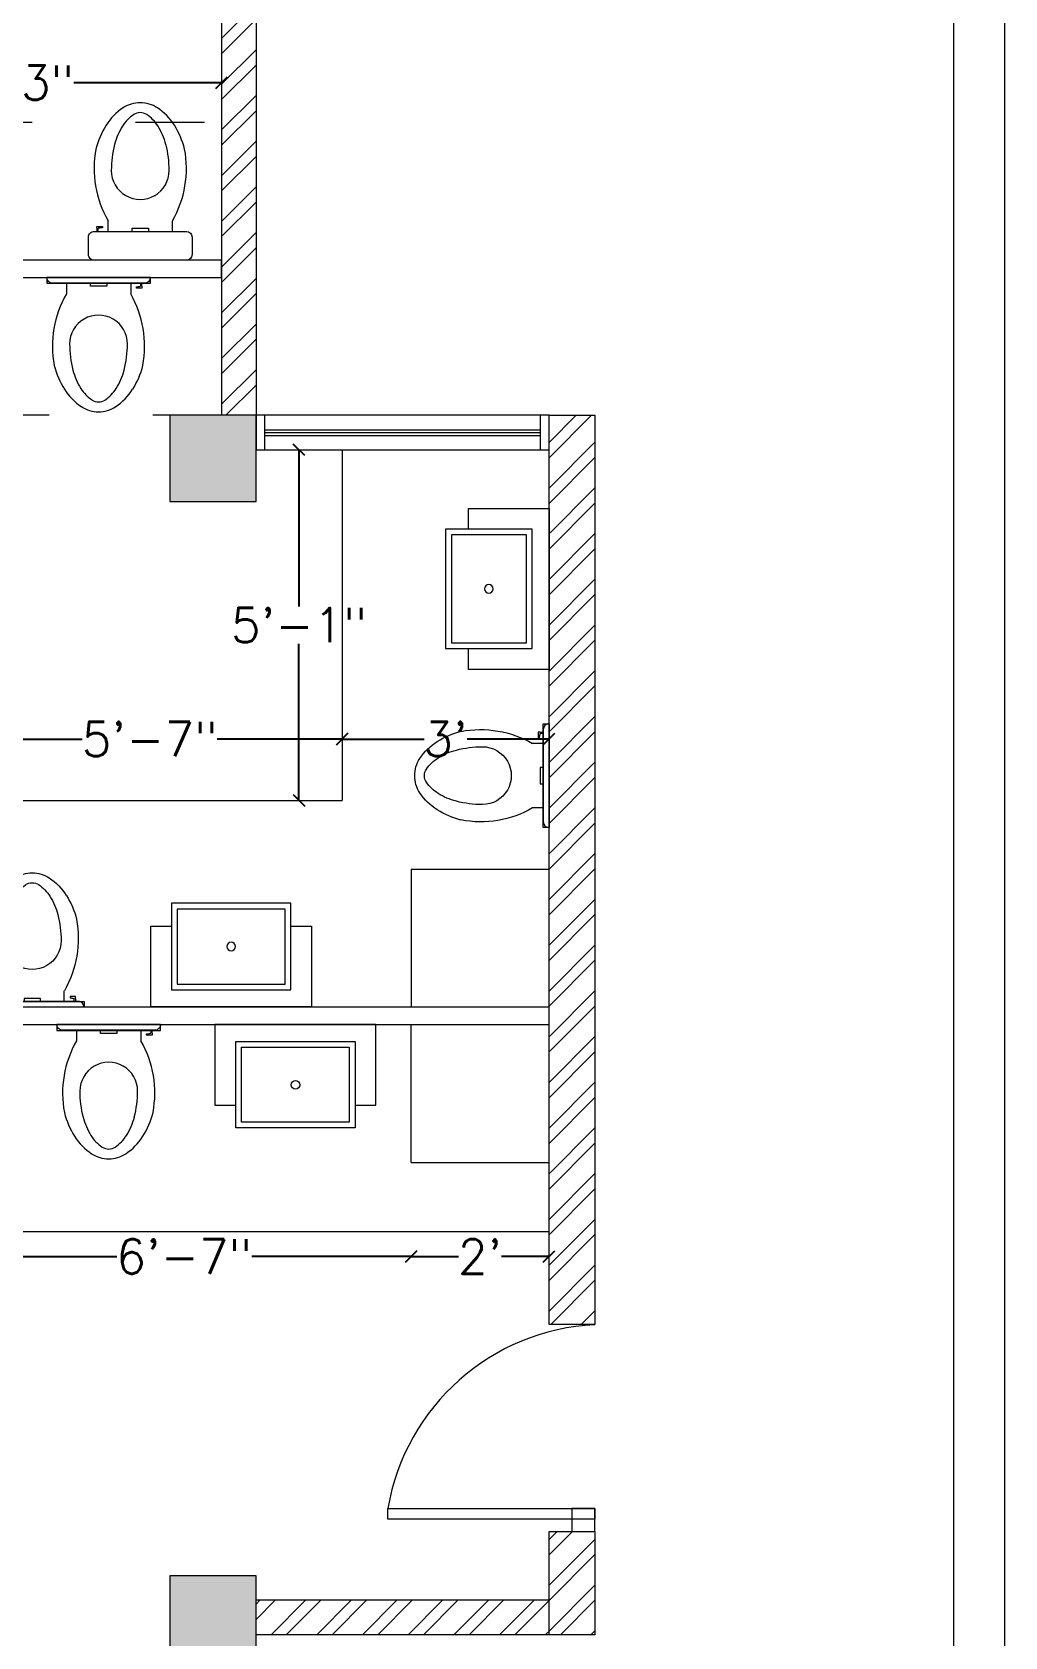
# Model space of a CAD drawing. Header units: inches. Extents: x 111501 to 134888, y 46021 to 52102.
# Drawn here: x 115283.5 to 115452.9, y 48811.9 to 49091.1 of the extents above; entities that cross this region are included whole.
import ezdxf

# ---------------------------------------------------------------- set-up
doc = ezdxf.new("R2010")
doc.units = ezdxf.units.IN
doc.header["$MEASUREMENT"] = 0
doc.linetypes.add('ACAD_ISO03W100', pattern=[30, 12, -18])
for name, color, linetype, lineweight in [('column', 252, 'Continuous', 9), ('dimension', 250, 'Continuous', 0), ('DOOR', 1, 'Continuous', 0), ('FURNITURE', 14, 'Continuous', 18), ('SHEET', 7, 'Continuous', 30), ('wall', 7, 'Continuous', 9), ('window', 140, 'Continuous', 15)]:
    doc.layers.add(name, color=color, linetype=linetype, lineweight=lineweight)
doc.styles.get("Standard").update_dxf_attribs({"font": 'txt.shx', "height": 6})
doc.dimstyles.new('Standard$0', dxfattribs={"dimtxt": 4, "dimasz": 2, "dimexe": 0.125, "dimexo": 0.125, "dimgap": 0.25, "dimtad": 0, "dimtih": 1, "dimtoh": 1, "dimdec": 1, "dimlfac": -1, "dimzin": 0, "dimdsep": 46, "dimlunit": 4, "dimtxsty": 'Standard', "dimblk": 'OBLIQUE', "dimblk1": 'DOTSMALL', "dimblk2": 'DOTSMALL', "dimcen": 0, "dimse1": 1, "dimse2": 1, "dimadec": 0, "dimazin": 0, "dimtfac": 1, "dimtdec": 1, "dimtofl": 0, "dimtmove": 0, "dimatfit": 3, "dimfxl": 1, "dimtolj": 1, "dimtzin": 0, "dimarcsym": 0})
pattern_1 = [(45, (15993.2226, 1823.8855), (-3.97747564, 3.97747564), []), (45, (15995.874, 1823.8855), (-3.97747564, 3.97747564), [])]

# ---------------------------------------------------------------- blocks, each defined once
blk = doc.blocks.new('A$C2699740B')
at = {"layer": 'FURNITURE'}
for p, q in [((1, 17.05), (1, 1)), ((1, 14.62), (2.86, 14.62)), ((1, 3.43), (2.86, 3.43))]:
    blk.add_line(p, q, dxfattribs=at)
at = {"layer": 'FURNITURE', "linetype": 'Continuous'}
for p, q in [((1, 10.45), (1.54, 10.45)), ((1.54, 10.45), (1.54, 7.61)), ((1.54, 7.61), (1, 7.61))]:
    blk.add_line(p, q, dxfattribs=at)
at = {"layer": 'FURNITURE'}
blk.add_lwpolyline([(0, 0), (1.02, 0), (1.02, 18.06), (0, 18.06)], close=True, dxfattribs=at)
at = {"layer": 'FURNITURE', "linetype": 'Continuous'}
for points in [[(1.53, 16.58), (1, 16.58), (1, 16.35), (1.53, 16.35)], [(1.53, 16.58), (1.87, 16.58), (1.87, 15.63), (1.65, 15.63)], [(1.53, 16.26), (1.53, 16.35)]]:
    blk.add_lwpolyline(points, dxfattribs=at)
blk.add_arc((-0.37, 15.59), 2.01, 0.8881, 19.3392, dxfattribs=at)
at = {"layer": 'FURNITURE', "extrusion": (0, 0, -1)}
for centre, start_param, end_param in [((0, 17.05), 2.356194, 3.926991), ((0, 1), 3.926991, 5.497787)]:
    blk.add_ellipse(centre, major_axis=(-0.709, -0.709), ratio=1, start_param=start_param, end_param=end_param, dxfattribs=at)
at = {"layer": 'FURNITURE'}
for centre, major_axis, start_param, end_param in [((11.95, -1.19), (-12.9, -12.9), 3.740911, 4.44905), ((11.6, 9.03), (3.56, -3.56), 2.356179, 5.497772), ((11.6, -4), (-12.77, -12.77), 3.673654, 3.926975), ((11.62, 2.43), (10.46, -10.46), 1.79758, 2.102858), ((14.16, 6.48), (7.07, -7.07), 1.370664, 1.797579), ((13.26, 2.43), (-8.08, -8.08), 3.368376, 3.673654), ((15.79, 6.48), (4.7, -4.7), 1.370664, 1.797579), ((18, 9.03), (3.81, -3.81), 0.785384, 1.370663), ((19.64, 9.03), (-1.44, -1.44), 2.35618, 2.941459), ((19.64, 9.03), (-1.44, -1.44), 1.7709, 2.356179), ((18, 9.03), (-3.81, -3.81), 1.770899, 2.356178), ((13.26, 15.63), (-8.08, -8.08), 1.038704, 1.343982), ((15.79, 11.57), (-4.7, -4.7), 1.343983, 1.770898), ((14.16, 11.57), (7.07, -7.07), -0.226814, 0.200102), ((11.91, 19.01), (12.74, -12.74), -1.31209, -0.594747), ((11.6, 22.05), (12.77, -12.77), -0.785413, -0.532092), ((11.62, 15.63), (-10.46, -10.46), 1.038704, 1.343982)]:
    blk.add_ellipse(centre, major_axis=major_axis, ratio=1, start_param=start_param, end_param=end_param, dxfattribs=at)
blk = doc.blocks.new('fgfdg')
at = {"layer": 'FURNITURE'}
for points in [[(9958.2, 25320.5), (9961.82, 25320.5), (9961.82, 25334.5), (9933.82, 25334.5), (9933.82, 25320.5), (9937.44, 25320.5)], [(9937.44, 25316.5), (9937.44, 25331.56), (9958.2, 25331.56), (9958.2, 25316.5), (9937.44, 25316.5), (9937.44, 25316.5)]]:
    blk.add_lwpolyline(points, dxfattribs=at)
blk.add_lwpolyline([(9938.44, 25317.5), (9938.44, 25330.56), (9957.2, 25330.56), (9957.2, 25317.5), (9938.44, 25317.5)], close=True, dxfattribs=at)
blk.add_circle((9947.82, 25324.03), 0.75, dxfattribs=at)
blk = doc.blocks.new('EWC')
at = {"layer": 'FURNITURE'}
for p, q in [((120.3614, 285.9536), (120.7626, 285.9536)), ((120.3363, 285.8533), (120.3363, 285.9286)), ((120.7877, 285.9286), (120.7877, 285.8533)), ((120.7626, 285.8283), (120.3614, 285.8283)), ((120.4221, 285.8283), (120.4221, 285.7819)), ((120.7019, 285.8283), (120.7019, 285.7819))]:
    blk.add_line(p, q, dxfattribs=at)
at = {"layer": 'FURNITURE', "linetype": 'ByBlock'}
blk.add_line((120.3673, 285.9536), (120.7568, 285.9536), dxfattribs=at)
at = {"layer": 'FURNITURE', "linetype": 'Continuous'}
for p, q in [((120.5265, 285.8149), (120.5265, 285.8283)), ((120.5975, 285.8149), (120.5265, 285.8149)), ((120.5975, 285.8283), (120.5975, 285.8149))]:
    blk.add_line(p, q, dxfattribs=at)
for points in [[(120.7509, 285.815), (120.7509, 285.8067), (120.727, 285.8067), (120.727, 285.8122)], [(120.7429, 285.815), (120.7451, 285.815)], [(120.7509, 285.815), (120.7509, 285.8283), (120.7451, 285.8283), (120.7451, 285.815)]]:
    blk.add_lwpolyline(points, dxfattribs=at)
blk.add_arc((120.7262, 285.8625), 0.0503, 270.88806, 289.3392, dxfattribs=at)
at = {"layer": 'FURNITURE', "extrusion": (0, 0, -1)}
for centre, major_axis, start_param, end_param in [((120.3614, 285.9286), (-0.0177, -0.0177), 0.785398, 2.356194), ((120.7626, 285.9286), (-0.0177, -0.0177), 2.356194, 3.926991), ((120.3614, 285.8533), (-0.0177, 0.0177), 3.926991, 5.497787), ((120.7626, 285.8533), (-0.0177, 0.0177), 2.356194, 3.926991)]:
    blk.add_ellipse(centre, major_axis=major_axis, ratio=1, start_param=start_param, end_param=end_param, dxfattribs=at)
at = {"layer": 'FURNITURE'}
for centre, major_axis, start_param, end_param in [((120.8115, 285.5555), (-0.3185, -0.3185), -1.31209, -0.594747), ((120.3067, 285.5545), (-0.3225, 0.3225), 3.740911, 4.44905), ((120.562, 285.5634), (-0.0891, -0.0891), 2.356179, 5.497772), ((120.8876, 285.5634), (-0.3193, -0.3193), -0.785413, -0.532092), ((120.2364, 285.5634), (-0.3193, 0.3193), 3.673654, 3.926975), ((120.727, 285.5628), (-0.2614, 0.2614), 1.038704, 1.343982), ((120.397, 285.5628), (-0.2614, -0.2614), 1.79758, 2.102858), ((120.727, 285.5218), (-0.202, 0.202), 1.038704, 1.343982), ((120.397, 285.5218), (-0.202, 0.202), 3.368376, 3.673654), ((120.6257, 285.4994), (-0.1769, -0.1769), -0.226814, 0.200102), ((120.6257, 285.4585), (-0.1175, 0.1175), 1.343983, 1.770898), ((120.4983, 285.4585), (-0.1175, -0.1175), 1.370664, 1.797579), ((120.4983, 285.4994), (-0.1769, -0.1769), 1.370664, 1.797579), ((120.562, 285.4034), (-0.0954, 0.0954), 1.770899, 2.356178), ((120.562, 285.3624), (-0.036, 0.036), 1.7709, 2.356179), ((120.562, 285.3624), (-0.036, 0.036), 2.35618, 2.941459), ((120.562, 285.4034), (-0.0954, -0.0954), 0.785384, 1.370663)]:
    blk.add_ellipse(centre, major_axis=major_axis, ratio=1, start_param=start_param, end_param=end_param, dxfattribs=at)
blk = doc.blocks.new('_Oblique')
at = {"color": 0, "linetype": 'ByBlock', "lineweight": -2}
blk.add_line((-0.5, -0.5), (0.5, 0.5), dxfattribs=at)
blk = doc.blocks.new('*D1045')
at = {"layer": 'Defpoints', "color": 0, "transparency": 16777216}
for p in [(115316.52, 49082.3), (115241.55, 49075.42), (115316.52, 49075.42)]:
    blk.add_point(p, dxfattribs=at)
at = {"layer": 'dimension', "color": 0, "lineweight": -2, "transparency": 16777216}
for p, q in [((115241.55, 49082.3), (115267.28, 49082.3)), ((115316.52, 49082.3), (115290.78, 49082.3))]:
    blk.add_line(p, q, dxfattribs=at)
at = {"layer": 'dimension', "color": 0, "lineweight": -2, "transparency": 16777216, "xscale": 2, "yscale": 2, "zscale": 2, "rotation": 180}
blk.add_blockref('_Oblique', (115241.55, 49082.3), dxfattribs=at)
at = {"layer": 'dimension', "color": 0, "lineweight": -2, "transparency": 16777216, "xscale": 2, "yscale": 2, "zscale": 2}
blk.add_blockref('_Oblique', (115316.52, 49082.3), dxfattribs=at)
at = {"layer": 'dimension', "color": 0, "lineweight": 5, "transparency": 16777216, "insert": (115279.03, 49082.3), "char_height": 6, "attachment_point": 5}
blk.add_mtext('\\A1;6\'-3"', dxfattribs=at)
blk = doc.blocks.new('_DOTSMALL')
at = {"color": 0, "linetype": 'ByBlock', "lineweight": -2, "const_width": 0.5}
blk.add_lwpolyline([(-0.0625, 0, 1), (0.0625, 0, 1)], format="xyb", close=True, dxfattribs=at)
blk = doc.blocks.new('*D1049')
at = {"layer": 'Defpoints', "color": 0, "transparency": 16777216}
for p in [(115337.52, 49018.42), (115329.99, 48957.42), (115337.52, 48957.42)]:
    blk.add_point(p, dxfattribs=at)
at = {"layer": 'dimension', "color": 0, "lineweight": -2, "transparency": 16777216}
for p, q in [((115329.99, 49018.42), (115329.99, 48991.17)), ((115329.99, 48957.42), (115329.99, 48984.67))]:
    blk.add_line(p, q, dxfattribs=at)
at = {"layer": 'dimension', "color": 0, "lineweight": -2, "transparency": 16777216, "xscale": 2, "yscale": 2, "zscale": 2}
for p, rotation in [((115329.99, 49018.42), 90), ((115329.99, 48957.42), 270)]:
    blk.add_blockref('_Oblique', p, dxfattribs=dict(at, rotation=rotation))
at = {"layer": 'dimension', "color": 0, "lineweight": 5, "transparency": 16777216, "insert": (115329.99, 48987.92), "char_height": 6, "attachment_point": 5}
blk.add_mtext('\\A1;5\'-1"', dxfattribs=at)
blk = doc.blocks.new('*D1050')
at = {"layer": 'Defpoints', "color": 0, "transparency": 16777216}
for p in [(115337.52, 48968.09), (115337.52, 48957.42), (115270.52, 48945.42)]:
    blk.add_point(p, dxfattribs=at)
at = {"layer": 'dimension', "color": 0, "lineweight": -2, "transparency": 16777216}
for p, q in [((115270.52, 48968.09), (115292.27, 48968.09)), ((115337.52, 48968.09), (115315.77, 48968.09))]:
    blk.add_line(p, q, dxfattribs=at)
at = {"layer": 'dimension', "color": 0, "lineweight": -2, "transparency": 16777216, "xscale": 2, "yscale": 2, "zscale": 2, "rotation": 180}
blk.add_blockref('_Oblique', (115270.52, 48968.09), dxfattribs=at)
at = {"layer": 'dimension', "color": 0, "lineweight": -2, "transparency": 16777216, "xscale": 2, "yscale": 2, "zscale": 2}
blk.add_blockref('_Oblique', (115337.52, 48968.09), dxfattribs=at)
at = {"layer": 'dimension', "color": 0, "lineweight": 5, "transparency": 16777216, "insert": (115304.02, 48968.09), "char_height": 6, "attachment_point": 5}
blk.add_mtext('\\A1;5\'-7"', dxfattribs=at)
blk = doc.blocks.new('*D1053')
at = {"layer": 'Defpoints', "color": 0, "lineweight": 5, "transparency": 16777216}
for p in [(115270.52, 48894.42), (115349.52, 48894.42), (115349.52, 48878.06)]:
    blk.add_point(p, dxfattribs=at)
at = {"layer": 'dimension', "color": 0, "lineweight": -2, "transparency": 16777216}
for p, q in [((115270.52, 48878.06), (115298.27, 48878.06)), ((115349.52, 48878.06), (115321.77, 48878.06))]:
    blk.add_line(p, q, dxfattribs=at)
at = {"layer": 'dimension', "color": 0, "lineweight": -2, "transparency": 16777216, "xscale": 2, "yscale": 2, "zscale": 2, "rotation": 180}
blk.add_blockref('_Oblique', (115270.52, 48878.06), dxfattribs=at)
at = {"layer": 'dimension', "color": 0, "lineweight": -2, "transparency": 16777216, "xscale": 2, "yscale": 2, "zscale": 2}
blk.add_blockref('_Oblique', (115349.52, 48878.06), dxfattribs=at)
at = {"layer": 'dimension', "color": 0, "lineweight": 5, "transparency": 16777216, "insert": (115310.02, 48878.06), "char_height": 6, "attachment_point": 5}
blk.add_mtext('\\A1;6\'-7"', dxfattribs=at)
blk = doc.blocks.new('*D1054')
at = {"layer": 'Defpoints', "color": 0, "lineweight": 5, "transparency": 16777216}
for p in [(115349.52, 48894.42), (115373.52, 48894.42), (115373.52, 48878.06)]:
    blk.add_point(p, dxfattribs=at)
at = {"layer": 'dimension', "color": 0, "lineweight": -2, "transparency": 16777216}
for p, q in [((115349.52, 48878.06), (115357.77, 48878.06)), ((115373.52, 48878.06), (115365.27, 48878.06))]:
    blk.add_line(p, q, dxfattribs=at)
at = {"layer": 'dimension', "color": 0, "lineweight": -2, "transparency": 16777216, "xscale": 2, "yscale": 2, "zscale": 2, "rotation": 180}
blk.add_blockref('_Oblique', (115349.52, 48878.06), dxfattribs=at)
at = {"layer": 'dimension', "color": 0, "lineweight": -2, "transparency": 16777216, "xscale": 2, "yscale": 2, "zscale": 2}
blk.add_blockref('_Oblique', (115373.52, 48878.06), dxfattribs=at)
at = {"layer": 'dimension', "color": 0, "lineweight": 5, "transparency": 16777216, "insert": (115361.52, 48878.06), "char_height": 6, "attachment_point": 5}
blk.add_mtext("\\A1;2'", dxfattribs=at)
blk = doc.blocks.new('*D1412')
at = {"layer": 'Defpoints', "color": 0, "lineweight": 5, "transparency": 16777216}
for p in [(115373.52, 48977.88), (115373.52, 48968.09), (115337.52, 48957.42)]:
    blk.add_point(p, dxfattribs=at)
at = {"layer": 'dimension', "color": 0, "lineweight": -2, "transparency": 16777216}
for p, q in [((115337.52, 48968.09), (115351.77, 48968.09)), ((115373.52, 48968.09), (115359.27, 48968.09))]:
    blk.add_line(p, q, dxfattribs=at)
at = {"layer": 'dimension', "color": 0, "lineweight": -2, "transparency": 16777216, "xscale": 2, "yscale": 2, "zscale": 2, "rotation": 180}
blk.add_blockref('_Oblique', (115337.52, 48968.09), dxfattribs=at)
at = {"layer": 'dimension', "color": 0, "lineweight": -2, "transparency": 16777216, "xscale": 2, "yscale": 2, "zscale": 2}
blk.add_blockref('_Oblique', (115373.52, 48968.09), dxfattribs=at)
at = {"layer": 'dimension', "color": 0, "lineweight": 5, "transparency": 16777216, "insert": (115355.52, 48968.09), "char_height": 6, "attachment_point": 5}
blk.add_mtext("\\A1;3'", dxfattribs=at)

msp = doc.modelspace()

# ---------------------------------------------------------------- hatches: boundary and pattern name
at = {"layer": 'column'}
h = msp.add_hatch(color=256, dxfattribs=at)
h.paths.add_polyline_path([(115322.52, 49020.47), (115322.52, 49009.47), (115311.52, 49009.47), (115311.52, 49020.47)])
h.paths.add_polyline_path([(115311.52, 49020.47), (115311.52, 49024.47), (115322.52, 49024.47), (115322.52, 49020.47)])
h.paths.add_polyline_path([(115311.52, 49009.47), (115307.52, 49009.47), (115307.52, 49020.47), (115311.52, 49020.47)])
h.paths.add_polyline_path([(115307.52, 49024.47), (115311.52, 49024.47), (115311.52, 49020.47), (115307.52, 49020.47)])
h = msp.add_hatch(color=256, dxfattribs=at)
h.paths.add_polyline_path([(115322.52, 48818.54), (115322.52, 48807.54), (115311.52, 48807.54), (115311.52, 48818.54)])
h.paths.add_polyline_path([(115311.52, 48818.54), (115311.52, 48822.54), (115322.52, 48822.54), (115322.52, 48818.54)])
h.paths.add_polyline_path([(115311.52, 48807.54), (115307.52, 48807.54), (115307.52, 48818.54), (115311.52, 48818.54)])
h.paths.add_polyline_path([(115307.52, 48822.54), (115311.52, 48822.54), (115311.52, 48818.54), (115307.52, 48818.54)])
at = {"layer": 'wall', "lineweight": 5}
h = msp.add_hatch(dxfattribs=at)
h.set_pattern_fill('ANSI32', color=256, scale=15, style=0)
h.set_pattern_definition(pattern_1)
h.paths.add_polyline_path([(115316.52, 49353.34), (115322.52, 49353.34), (115322.52, 49542.27), (115316.52, 49542.27)])
h.paths.add_polyline_path([(115316.52, 49149.42), (115322.52, 49149.42), (115322.52, 49338.34), (115316.52, 49338.34)])
h.paths.add_polyline_path([(115316.52, 49557.27), (115322.52, 49557.27), (115322.52, 49742.2), (115316.52, 49742.2)])
h.paths.add_polyline_path([(115316.52, 49024.42), (115322.52, 49024.42), (115322.52, 49134.42), (115316.52, 49134.42)])
h = msp.add_hatch(dxfattribs=at)
h.set_pattern_fill('ANSI32', color=256, scale=15, style=0)
h.set_pattern_definition(pattern_1)
h.paths.add_polyline_path([(115373.52, 48866.22), (115381.52, 48866.22), (115381.52, 49024.42), (115373.52, 49024.42), (115373.52, 48970.75), (115373.52, 48970.74), (115373.52, 48952.69)])
h.paths.add_polyline_path([(115373.52, 48812.22), (115373.52, 48830.22), (115381.52, 48830.22), (115381.52, 48812.22)])
h = msp.add_hatch(dxfattribs=at)
h.set_pattern_fill('ANSI32', color=256, scale=15, style=0)
h.set_pattern_definition(pattern_1)
h.paths.add_polyline_path([(115373.52, 48812.22), (115373.52, 48818.22), (115322.52, 48818.22), (115322.52, 48812.22)])

# ---------------------------------------------------------------- linework, layer by layer
at = {"layer": 'column'}
for points in [[(115322.52, 49024.42), (115307.52, 49024.42), (115307.52, 49009.42), (115322.52, 49009.42)], [(115322.52, 48822.49), (115307.52, 48822.49), (115307.52, 48807.49), (115322.52, 48807.49)]]:
    msp.add_lwpolyline(points, close=True, dxfattribs=at)
at = {"layer": 'DOOR', "color": 5, "linetype": 'Continuous', "lineweight": 0}
for points in [[(115381.52, 48834.22), (115381.52, 48832.37), (115345.48, 48832.37), (115345.48, 48834.22)], [(115381.52, 48830.22), (115381.52, 48834.22), (115377.52, 48834.22), (115377.52, 48830.22)]]:
    msp.add_lwpolyline(points, close=True, dxfattribs=at)
msp.add_arc((115383.41, 48827.75, -0.46), 38.48, 92.8139, 170.3269, dxfattribs=at)
at = {"layer": 'FURNITURE', "lineweight": 5}
for p, q in [((115337.52, 49018.42), (115337.52, 48957.42)), ((115157.52, 48957.42), (115337.52, 48957.42)), ((115157.52, 48882.42), (115373.52, 48882.42))]:
    msp.add_line(p, q, dxfattribs=at)
at = {"layer": 'FURNITURE', "linetype": 'ACAD_ISO03W100', "lineweight": 5}
msp.add_lwpolyline([(115241.55, 49075.42), (115316.52, 49075.42), (115316.52, 49024.42), (115241.55, 49024.42)], close=True, dxfattribs=at)
at = {"layer": 'FURNITURE', "lineweight": 5}
for points in [[(115316.52, 49051.42), (115157.52, 49051.42), (115157.52, 49048.42), (115316.52, 49048.42)], [(115157.52, 48918.42), (115373.52, 48918.42), (115373.52, 48921.42), (115157.52, 48921.42)]]:
    msp.add_lwpolyline(points, close=True, dxfattribs=at)
at = {"layer": 'FURNITURE'}
for points in [[(115349.52, 48945.42), (115349.52, 48921.42)], [(115349.52, 48894.42), (115349.52, 48918.42)]]:
    msp.add_lwpolyline(points, dxfattribs=at)
at = {"layer": 'FURNITURE', "lineweight": 5}
for points in [[(115349.52, 48945.42), (115373.52, 48945.42)], [(115349.52, 48894.42), (115373.52, 48894.42)]]:
    msp.add_lwpolyline(points, dxfattribs=at)
at = {"layer": 'SHEET', "color": 0, "lineweight": 5, "ltscale": 25}
for points in [[(114768.6, 48151.32), (115452.89, 48151.32), (115452.89, 49887.86), (114768.6, 49887.86)], [(114777.52, 48160.24), (115443.97, 48160.24), (115443.97, 49878.94), (114777.52, 49878.94)]]:
    msp.add_lwpolyline(points, close=True, dxfattribs=at)
at = {"layer": 'wall'}
for p, q in [((115316.52, 49134.42), (115316.52, 49024.42)), ((115322.52, 49134.42), (115322.52, 49024.42)), ((115322.52, 49018.42), (115373.52, 49018.42)), ((115373.52, 48818.22), (115322.52, 48818.22)), ((115373.52, 48812.22), (115322.52, 48812.22))]:
    msp.add_line(p, q, dxfattribs=at)
for points in [[(115322.52, 49018.42), (115373.52, 49018.42), (115373.52, 49024.42), (115322.52, 49024.42)], [(115381.52, 48866.22), (115373.52, 48866.22), (115373.52, 49024.42), (115381.52, 49024.42)], [(115381.52, 48812.22), (115373.52, 48812.22), (115373.52, 48830.22), (115381.52, 48830.22)]]:
    msp.add_lwpolyline(points, close=True, dxfattribs=at)
for points in [[(115324.02, 49018.42), (115324.02, 49024.42)], [(115372.02, 49018.42), (115372.02, 49024.42)]]:
    msp.add_lwpolyline(points, dxfattribs=at)
at = {"layer": 'window', "lineweight": 5}
for p, q in [((115324.02, 49021.92), (115372.02, 49021.92)), ((115324.02, 49021.42), (115372.02, 49021.42)), ((115324.02, 49020.92), (115372.02, 49020.92))]:
    msp.add_line(p, q, dxfattribs=at)

# ---------------------------------------------------------------- block references
at = {"layer": 'FURNITURE', "lineweight": 0, "xscale": 40.00000000000001, "yscale": 40.00000000000001, "zscale": 40.00000000000001, "rotation": 180}
msp.add_blockref('EWC', (120124.84, 60489.56), dxfattribs=at)
at = {"layer": 'FURNITURE', "lineweight": 0}
for p, rotation in [((115286.07, 49048.42), 270), ((115287.84, 48918.42), 269.9999999999797)]:
    msp.add_blockref('A$C2699740B', p, dxfattribs=dict(at, rotation=rotation))
at = {"layer": 'FURNITURE', "linetype": 'ByBlock', "lineweight": 0, "xscale": -1}
for p, rotation in [((90039.02, 39046.4), 270), ((105370.37, 74256.01), 180)]:
    msp.add_blockref('fgfdg', p, dxfattribs=dict(at, rotation=rotation))
at = {"layer": 'FURNITURE', "lineweight": 0, "xscale": -1.000000000000001}
msp.add_blockref('A$C2699740B', (115373.52, 48952.69), dxfattribs=at)
at = {"layer": 'FURNITURE', "lineweight": 0, "xscale": -1.000000000000001, "rotation": 270.0000000000203}
msp.add_blockref('A$C2699740B', (115274.52, 48921.42), dxfattribs=at)
at = {"layer": 'FURNITURE', "linetype": 'ByBlock', "lineweight": 0}
msp.add_blockref('fgfdg', (105381.55, 23583.91), dxfattribs=at)

# ---------------------------------------------------------------- dimensions: what is measured, and where the dimension line sits
at = {"layer": 'dimension', "lineweight": 5}
for base, p1, p2, picture, middle in [((115316.52, 49082.3), (115241.55, 49075.42), (115316.52, 49075.42), '*D1045', (115279.03, 49082.3)), ((115337.52, 48968.09), (115270.52, 48945.42), (115337.52, 48957.42), '*D1050', (115304.02, 48968.09))]:
    dim = msp.add_linear_dim(base=base, p1=p1, p2=p2, dimstyle='Standard$0', dxfattribs=at)
    dim.commit()
    dim.dimension.update_dxf_attribs({"geometry": picture, "text_midpoint": middle})
dim = msp.add_linear_dim(base=(115329.99, 48957.42), p1=(115337.52, 49018.42), p2=(115337.52, 48957.42), angle=90, dimstyle='Standard$0', dxfattribs=at)
dim.commit()
dim.dimension.update_dxf_attribs({"geometry": '*D1049', "text_midpoint": (115329.99, 48987.92)})
for base, p1, p2, picture, middle in [((115373.52, 48968.09), (115337.52, 48957.42), (115373.52, 48977.88), '*D1412', (115355.52, 48968.09)), ((115349.52, 48878.06), (115270.52, 48894.42), (115349.52, 48894.42), '*D1053', (115310.02, 48878.06)), ((115373.52, 48878.06), (115349.52, 48894.42), (115373.52, 48894.42), '*D1054', (115361.52, 48878.06))]:
    dim = msp.add_linear_dim(base=base, p1=p1, p2=p2, dimstyle='Standard$0', override={"dimtmove": 1}, dxfattribs=at)
    dim.commit()
    dim.dimension.update_dxf_attribs({"geometry": picture, "text_midpoint": middle})

doc.saveas('drawing.dxf')
